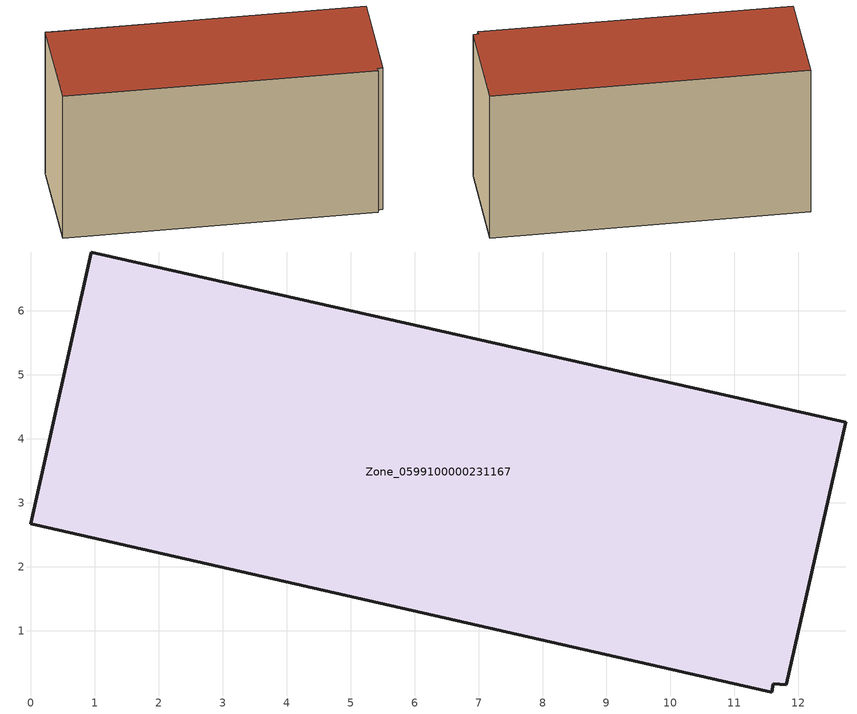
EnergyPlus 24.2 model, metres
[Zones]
Zone_0599100000231167
 floor ground (C_G): 0.95,6.92 12.74,4.26 11.81,0.15 11.61,0.17 11.58,0.04 0,2.67 z0
 wall outside (C_F): 12.74,4.26 0.95,6.92 0,2.67 11.58,0.04 11.61,0.17 11.81,0.15 12.74,4.26 z0:6.33
 roof outside (C_R): 11.61,0.17 11.81,0.15 12.74,4.26 0.95,6.92 0,2.67 11.58,0.04 z6.33
[BUILDING]
Pand.0599100000231167: North Axis=0; Terrain=City; Loads Convergence Tolerance Value=0.04; Temperature Convergence Tolerance Value=0.4; Solar Distribution=FullExterior; Maximum Number of Warmup Days=25; Minimum Number of Warmup Days=1
[Site:Location]
Rotterdam.The.Hague.AP_ZH_NLD Design_Conditions: Latitude=51.96; Longitude=4.45; Time Zone=1; Elevation=-4.5
[SITE:GROUNDTEMPERATURE:BUILDINGSURFACE]
18, 18, 18, 18, 18, 18, 18, 18, 18, 18, 18, 18
[MATERIAL] Thermal Absorptance=0.9; Solar Absorptance=0.7; Visible Absorptance=0.7
Name | Roughness | Thickness | Conductivity | Density | Specific Heat
G.TI.1946 | MediumSmooth | 0.15 | 1 | 540 | 1210
F.TI.1946 | Rough | 0.3 | 0.857143 | 1920 | 840
R.TI.1946 | MediumRough | 0.2 | 0.1 | 1500 | 1000
[CONSTRUCTION]
C_G: G.TI.1946
C_F: F.TI.1946
C_R: R.TI.1946
[ZONE]
Zone_0599100000231167: Type=1; Multiplier=1; Ceiling Height=Autocalculate; Volume=Autocalculate; Floor Area=autocalculate; Part of Total Floor Area=Yes
[ZONEINFILTRATION:DESIGNFLOWRATE]
Infil_Zone_0599100000231167: Zone or ZoneList or Space or SpaceList=Zone_0599100000231167; Schedule=AlwaysOn; Design Flow Rate Calculation Method=Flow/Area; Flow Rate per Floor Area=0.003; Constant Term Coefficient=1; Temperature Term Coefficient=0; Velocity Term Coefficient=0; Velocity Squared Term Coefficient=0
[HVACTEMPLATE:ZONE:IDEALLOADSAIRSYSTEM]
Zone_0599100000231167: Maximum Heating Supply Air Temperature=50; Minimum Cooling Supply Air Temperature=13; Maximum Heating Supply Air Humidity Ratio=0.0156; Minimum Cooling Supply Air Humidity Ratio=0.0077; Heating Limit=NoLimit; Cooling Limit=NoLimit; Dehumidification Control Type=ConstantSensibleHeatRatio; Cooling Sensible Heat Ratio=0.7; Dehumidification Setpoint=60; Humidification Control Type=None; Humidification Setpoint=30; Outdoor Air Method=None; Outdoor Air Flow Rate per Person=0.00944; Outdoor Air Flow Rate per Zone Floor Area=0; Outdoor Air Flow Rate per Zone=0; Demand Controlled Ventilation Type=None; Outdoor Air Economizer Type=NoEconomizer; Heat Recovery Type=None; Sensible Heat Recovery Effectiveness=0.7; Latent Heat Recovery Effectiveness=0.65
[ZONECONTROL:THERMOSTAT]
ThermostatControl_Zone_0599100000231167: Zone or ZoneList=Zone_0599100000231167; Control Type Schedule=DualSetpointControlType; Control 1=Thermostat_Zone_0599100000231167; Temperature Difference Between Cutout And Setpoint=0
[THERMOSTATSETPOINT:DUALSETPOINT]
Thermostat_Zone_0599100000231167: Heating Setpoint Temperature Schedule=HeatingSetpoint_Zone_0599100000231167; Cooling Setpoint Temperature Schedule=CoolingSetpoint_Zone_0599100000231167
[SCHEDULE:COMPACT]
HeatingSetpoint_Zone_0599100000231167: Through: 12/31, For: AllDays, Until: 24:00, 21
CoolingSetpoint_Zone_0599100000231167: Through: 12/31, For: AllDays, Until: 24:00, 24
DualSetpointControlType: Through: 12/31, For: AllDays, Until: 24:00, 4
AlwaysOn: Through: 12/31, For: AllDays, Until: 24:00, 1
